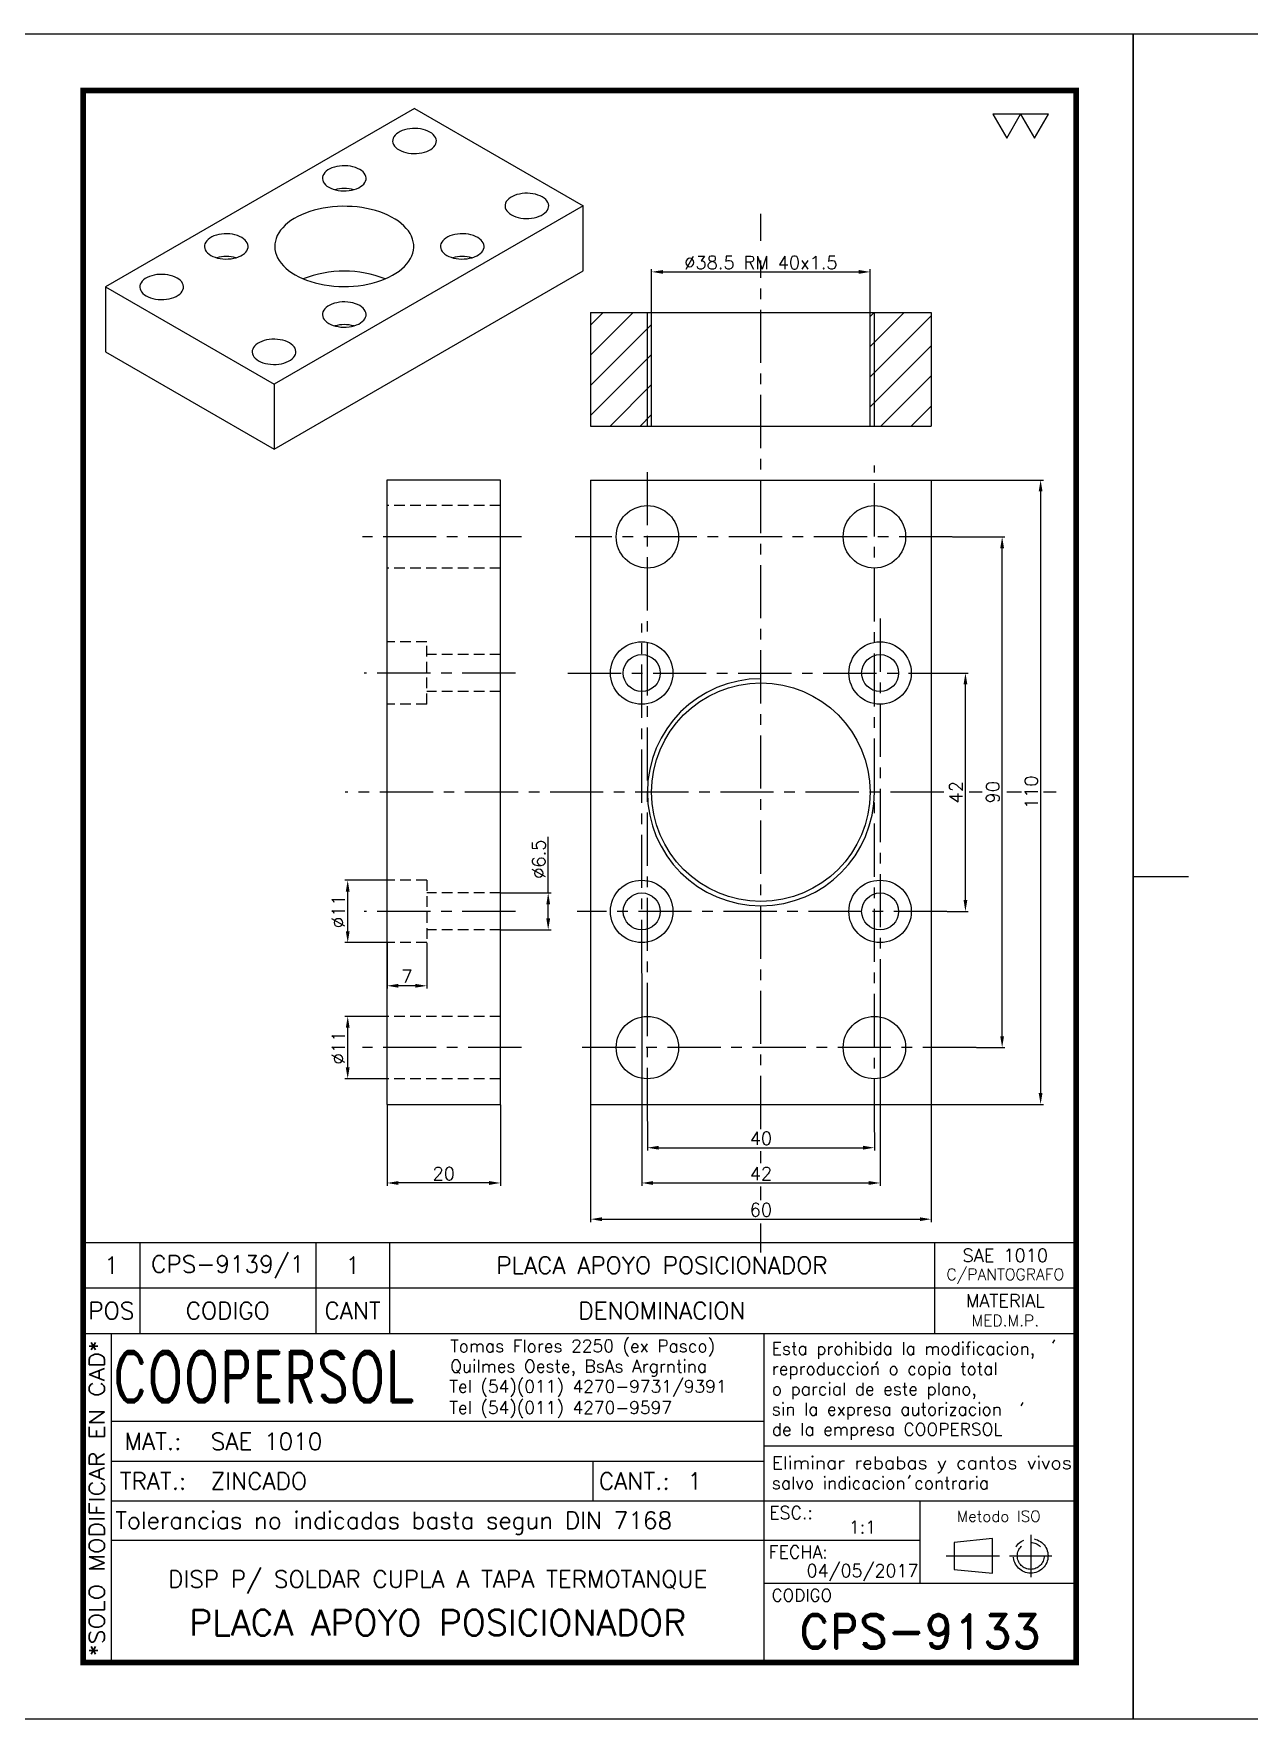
# Model space of a CAD drawing. Extents: x -13768 to 18086, y -10615 to 1188.
# Drawn here: x 2116.3 to 2330.5, y 891 to 1188 of the extents above; entities that cross this region are included whole.
import ezdxf
from ezdxf.enums import TextEntityAlignment as Align

# ---------------------------------------------------------------- set-up
doc = ezdxf.new("R2010")
doc.units = 0
doc.header["$LTSCALE"] = 7.5
doc.header["$MEASUREMENT"] = 0
doc.linetypes.add('CENTER', pattern=[2, 1.25, -0.25, 0.25, -0.25])
doc.linetypes.add('HIDDEN', pattern=[0.375, 0.25, -0.125])
doc.layers.get('0').update_dxf_attribs({"linetype": 'CONTINUOUS'})
doc.layers.get('DEFPOINTS').update_dxf_attribs({"linetype": 'CONTINUOUS'})
for name, color, linetype in [('1', 1, 'CENTER'), ('CL', 1, 'CENTER'), ('CO', 3, 'CONTINUOUS'), ('FI', 1, 'CONTINUOUS'), ('OC', 1, 'HIDDEN'), ('RY', 5, 'CONTINUOUS')]:
    doc.layers.add(name, color=color, linetype=linetype)
doc.styles.add('ROMAND', font='ROMAND')
doc.styles.add('ROMANS', font='ROMANS.SHX')
doc.dimstyles.new('1', dxfattribs={"dimtxt": 2.3, "dimasz": 2, "dimexe": 0.5, "dimexo": 0.0625, "dimgap": 0.5, "dimtad": 1, "dimdec": 4, "dimdsep": 46, "dimtxsty": 'ROMANS', "dimcen": -2, "dimclrt": 7, "dimadec": 0, "dimazin": 0, "dimtfac": 0.869565, "dimtdec": 4, "dimtmove": 0, "dimatfit": 3, "dimfxl": 1, "dimtolj": 1, "dimarcsym": 0})

# ---------------------------------------------------------------- blocks, each defined once
blk = doc.blocks.new('A4G')
blk.add_line((0, 148.5), (9.75, 148.5))
blk.add_lwpolyline([(0, 297), (210, 297), (210, 0), (0, 0)], close=True)
at = {"const_width": 1}
blk.add_lwpolyline([(25, 287), (200, 287), (200, 10), (25, 10)], close=True, dxfattribs=at)
blk = doc.blocks.new('COOPERSOLROT-02')
for p, q in [((0, 58), (175, 58)), ((0, 0), (0, 58)), ((5, 0), (5, 58)), ((120, 0), (120, 58)), ((175, 0), (175, 58)), ((5, 42.5), (120, 42.5)), ((120, 38.19), (175, 38.19)), ((5, 35.5), (120, 35.5)), ((89.89, 28.5), (89.89, 35.5)), ((5, 28.5), (175, 28.5)), ((147.5, 14), (147.5, 28.5)), ((147.5, 21.5), (5, 21.5)), ((120, 14), (175, 14)), ((0, 0), (175, 0))]:
    blk.add_line(p, q)
at = {"color": 1, "linetype": 'CENTER'}
blk.add_line((166.98, 22.51), (166.98, 15.06), dxfattribs=at)
for points in [[(152.09, 18.79), (161.93, 18.79)], [(163.26, 18.79), (170.71, 18.79)]]:
    blk.add_lwpolyline(points, dxfattribs=at)
at = {"layer": '1'}
for points in [[(170.85, 56.26), (171.21, 56.85)], [(139.66, 52.43), (140.02, 53.02)], [(165.28, 45.22), (165.64, 45.81)], [(145.46, 32.42), (145.82, 33.01)]]:
    blk.add_lwpolyline(points, dxfattribs=at)
blk.add_lwpolyline([(160.25, 18.79), (160.25, 21.83), (153.47, 21.16), (153.47, 16.41), (160.25, 15.74)], close=True, dxfattribs=at)
for radius in [3.05, 2.37]:
    blk.add_circle((166.98, 18.79), radius, dxfattribs=at)
at = {"style": 'ROMANS', "width": 0.996387}
blk.add_text('*SOLO MODIFICAR EN CAD*', height=2.7, rotation=90, dxfattribs=at).set_placement((3.77, 1.09), (3.77, 56.81), align=Align.FIT)
at = {"style": 'ROMAND', "width": 0.75}
blk.add_text('COOPERSOL', height=9, dxfattribs=at).set_placement((5.26, 45.85))
at = {"style": 'ROMANS'}
for s, p in [('MAT.:', (7.32, 37.47)), ('TRAT.:', (6.5, 30.47)), ('CANT.:', (90.89, 30.47)), ('Tolerancias no indicadas basta segun DIN 7168', (5.7, 23.56))]:
    blk.add_text(s, height=3, dxfattribs=at).set_placement(p)
for tag, height, style, p in [('CONJUNTO', 2.3, 'ROMANS', (62.5, 17.5)), ('SUBCONJUNTO', 3, 'ROMANS', (62.5, 11.5)), ('DENOMINACION', 4.5, 'ROMANS', (62.5, 4.75)), ('COD-PLA', 6, 'ROMAND', (147.5, 5.5))]:
    blk.add_attdef(tag, text='', height=height, dxfattribs=dict(style=style)).set_placement(p, align=Align.MIDDLE)
at = {"layer": '1', "style": 'ROMANS'}
for s, height, p in [('Tomas Flores 2250 (ex Pasco)', 2.2, (64.69, 54.68)), ('Esta prohibida la modificacion,', 2.2, (121.36, 54.23)), ('Quilmes Oeste, BsAs Argrntina', 2.2, (64.69, 51.12)), ('reproduccion o copia total', 2.2, (121.36, 50.67)), ('Tel (54)(011) 4270-9731/9391', 2.2, (64.55, 47.56)), ('o parcial de este plano,', 2.2, (121.36, 47.11)), ('Tel (54)(011) 4270-9597', 2.2, (64.55, 43.83)), ('sin la expresa autorizacion ', 2.2, (121.36, 43.55)), ('de la empresa COOPERSOL', 2.2, (121.36, 39.99)), ('salvo indicacion contraria', 2.2, (121.36, 30.54)), ('ESC.:', 2.25, (120.89, 25.29)), ('FECHA:', 2.25, (120.81, 18.36)), ('CODIGO', 2.16, (121.33, 10.78))]:
    blk.add_text(s, height=height, dxfattribs=at).set_placement(p)
at = {"layer": '1', "style": 'ROMANS', "width": 0.96139}
blk.add_text('Eliminar rebabas y cantos vivos', height=2.2, dxfattribs=at).set_placement((121.34, 34.1), (174.21, 34.1), align=Align.FIT)
at = {"layer": '1', "style": 'ROMANS'}
blk.add_text('Metodo ISO', height=1.948, dxfattribs=at).set_placement((161.34, 25.77), align=Align.MIDDLE)
for tag, p in [('MAT', (22.51, 37.47)), ('TRAT', (22.51, 30.47)), ('CANT', (106.49, 30.47))]:
    blk.add_attdef(tag, p, '', height=3, dxfattribs=at)
for tag, p in [('ESC', (137.33, 22.73)), ('FECHA', (137.33, 15.06))]:
    blk.add_attdef(tag, text='', height=2.25, dxfattribs=at).set_placement(p, align=Align.CENTER)
blk = doc.blocks.new('*D14')
at = {"layer": 'CO', "color": 0, "lineweight": -2}
for p, q in [((2277.41, 1075.35), (2280.97, 1075.35)), ((2280.47, 1035.35), (2280.47, 1073.35)), ((2277.28, 1033.35), (2280.97, 1033.35))]:
    blk.add_line(p, q, dxfattribs=at)
at = {"layer": 'CO', "color": 0}
for points in [[(2280.14, 1073.35), (2280.81, 1073.35), (2280.47, 1075.35)], [(2280.14, 1035.35), (2280.81, 1035.35), (2280.47, 1033.35)]]:
    blk.add_solid(points, dxfattribs=at)
at = {"layer": 'DEFPOINTS', "color": 0}
for p in [(2277.35, 1075.35), (2280.47, 1075.35), (2277.22, 1033.35)]:
    blk.add_point(p, dxfattribs=at)
at = {"layer": 'CO', "color": 7, "insert": (2278.82, 1054.35), "char_height": 2.3, "attachment_point": 5, "rotation": 90, "style": 'ROMANS'}
blk.add_mtext('\\A1;42', dxfattribs=at)
blk = doc.blocks.new('*D15')
at = {"layer": 'CO', "color": 0, "lineweight": -2}
for p, q in [((2278.22, 1099.35), (2287.44, 1099.35)), ((2286.94, 1011.35), (2286.94, 1097.35)), ((2282.41, 1009.35), (2287.44, 1009.35))]:
    blk.add_line(p, q, dxfattribs=at)
at = {"layer": 'CO', "color": 0}
for points in [[(2286.61, 1097.35), (2287.27, 1097.35), (2286.94, 1099.35)], [(2286.61, 1011.35), (2287.27, 1011.35), (2286.94, 1009.35)]]:
    blk.add_solid(points, dxfattribs=at)
at = {"layer": 'DEFPOINTS', "color": 0}
for p in [(2278.16, 1099.35), (2286.94, 1099.35), (2282.35, 1009.35)]:
    blk.add_point(p, dxfattribs=at)
at = {"layer": 'CO', "color": 7, "insert": (2285.29, 1054.35), "char_height": 2.3, "attachment_point": 5, "rotation": 90, "style": 'ROMANS'}
blk.add_mtext('\\A1;90', dxfattribs=at)
blk = doc.blocks.new('*D16')
at = {"layer": 'CO', "color": 0, "lineweight": -2}
for p, q in [((2274.5, 1109.35), (2294.22, 1109.35)), ((2293.72, 1107.35), (2293.72, 1001.35)), ((2274.5, 999.35), (2294.22, 999.35))]:
    blk.add_line(p, q, dxfattribs=at)
at = {"layer": 'CO', "color": 0}
for points in [[(2293.38, 1107.35), (2294.05, 1107.35), (2293.72, 1109.35)], [(2293.38, 1001.35), (2294.05, 1001.35), (2293.72, 999.35)]]:
    blk.add_solid(points, dxfattribs=at)
at = {"layer": 'DEFPOINTS', "color": 0}
for p in [(2274.44, 1109.35), (2274.44, 999.35), (2293.72, 999.35)]:
    blk.add_point(p, dxfattribs=at)
at = {"layer": 'CO', "color": 7, "insert": (2292.07, 1054.35), "char_height": 2.3, "attachment_point": 5, "rotation": 90, "style": 'ROMANS'}
blk.add_mtext('\\A1;110', dxfattribs=at)
blk = doc.blocks.new('*D17')
at = {"layer": 'CO', "color": 0, "lineweight": -2}
for p, q in [((2224.44, 996.33), (2224.44, 991.21)), ((2264.44, 994.37), (2264.44, 991.21)), ((2226.44, 991.71), (2262.44, 991.71))]:
    blk.add_line(p, q, dxfattribs=at)
at = {"layer": 'CO', "color": 0}
for points in [[(2226.44, 992.05), (2226.44, 991.38), (2224.44, 991.71)], [(2262.44, 992.05), (2262.44, 991.38), (2264.44, 991.71)]]:
    blk.add_solid(points, dxfattribs=at)
at = {"layer": 'DEFPOINTS', "color": 0}
for p in [(2224.44, 996.39), (2264.44, 994.44), (2264.44, 991.71)]:
    blk.add_point(p, dxfattribs=at)
at = {"layer": 'CO', "color": 7, "insert": (2244.44, 993.36), "char_height": 2.3, "attachment_point": 5, "style": 'ROMANS'}
blk.add_mtext('\\A1;40', dxfattribs=at)
blk = doc.blocks.new('*D18')
at = {"layer": 'CO', "color": 0, "lineweight": -2}
for p, q in [((2223.44, 1022.41), (2223.44, 985)), ((2265.44, 1022.41), (2265.44, 985)), ((2225.44, 985.5), (2263.44, 985.5))]:
    blk.add_line(p, q, dxfattribs=at)
at = {"layer": 'CO', "color": 0}
for points in [[(2225.44, 985.83), (2225.44, 985.16), (2223.44, 985.5)], [(2263.44, 985.83), (2263.44, 985.16), (2265.44, 985.5)]]:
    blk.add_solid(points, dxfattribs=at)
at = {"layer": 'DEFPOINTS', "color": 0}
for p in [(2223.44, 1022.48), (2265.44, 1022.48), (2265.44, 985.5)]:
    blk.add_point(p, dxfattribs=at)
at = {"layer": 'CO', "color": 7, "insert": (2244.44, 987.15), "char_height": 2.3, "attachment_point": 5, "style": 'ROMANS'}
blk.add_mtext('\\A1;42', dxfattribs=at)
blk = doc.blocks.new('*D19')
at = {"layer": 'CO', "color": 0, "lineweight": -2}
for p, q in [((2214.44, 999.29), (2214.44, 978.62)), ((2274.44, 999.29), (2274.44, 978.62)), ((2216.44, 979.12), (2272.44, 979.12))]:
    blk.add_line(p, q, dxfattribs=at)
at = {"layer": 'CO', "color": 0}
for points in [[(2216.44, 979.45), (2216.44, 978.78), (2214.44, 979.12)], [(2272.44, 979.45), (2272.44, 978.78), (2274.44, 979.12)]]:
    blk.add_solid(points, dxfattribs=at)
at = {"layer": 'DEFPOINTS', "color": 0}
for p in [(2214.44, 999.35), (2274.44, 999.35), (2274.44, 979.12)]:
    blk.add_point(p, dxfattribs=at)
at = {"layer": 'CO', "color": 7, "insert": (2244.44, 980.77), "char_height": 2.3, "attachment_point": 5, "style": 'ROMANS'}
blk.add_mtext('\\A1;60', dxfattribs=at)
blk = doc.blocks.new('*D20')
at = {"layer": 'CO', "color": 0, "lineweight": -2}
for p, q in [((2178.56, 999.29), (2178.56, 985)), ((2198.56, 999.29), (2198.56, 985)), ((2196.56, 985.5), (2180.56, 985.5))]:
    blk.add_line(p, q, dxfattribs=at)
at = {"layer": 'CO', "color": 0}
for points in [[(2180.56, 985.83), (2180.56, 985.16), (2178.56, 985.5)], [(2196.56, 985.83), (2196.56, 985.16), (2198.56, 985.5)]]:
    blk.add_solid(points, dxfattribs=at)
at = {"layer": 'DEFPOINTS', "color": 0}
for p in [(2178.56, 999.35), (2198.56, 999.35), (2178.56, 985.5)]:
    blk.add_point(p, dxfattribs=at)
at = {"layer": 'CO', "color": 7, "insert": (2188.56, 987.15), "char_height": 2.3, "attachment_point": 5, "style": 'ROMANS'}
blk.add_mtext('\\A1;20', dxfattribs=at)
blk = doc.blocks.new('*D21')
at = {"layer": 'CO', "color": 0, "lineweight": -2}
for p, q in [((2178.56, 1027.79), (2178.56, 1019.74)), ((2185.56, 1027.79), (2185.56, 1019.74)), ((2183.56, 1020.24), (2180.56, 1020.24))]:
    blk.add_line(p, q, dxfattribs=at)
at = {"layer": 'CO', "color": 0}
for points in [[(2180.56, 1020.58), (2180.56, 1019.91), (2178.56, 1020.24)], [(2183.56, 1020.58), (2183.56, 1019.91), (2185.56, 1020.24)]]:
    blk.add_solid(points, dxfattribs=at)
at = {"layer": 'DEFPOINTS', "color": 0}
for p in [(2178.56, 1027.85), (2185.56, 1027.85), (2178.56, 1020.24)]:
    blk.add_point(p, dxfattribs=at)
at = {"layer": 'CO', "color": 7, "insert": (2182.06, 1021.89), "char_height": 2.3, "attachment_point": 5, "style": 'ROMANS'}
blk.add_mtext('\\A1;7', dxfattribs=at)
blk = doc.blocks.new('*D22')
at = {"layer": 'CO', "color": 0, "lineweight": -2}
for p, q in [((2178.49, 1038.85), (2171.14, 1038.85)), ((2171.64, 1029.85), (2171.64, 1036.85)), ((2178.49, 1027.85), (2171.14, 1027.85))]:
    blk.add_line(p, q, dxfattribs=at)
at = {"layer": 'CO', "color": 0}
for points in [[(2171.3, 1036.85), (2171.97, 1036.85), (2171.64, 1038.85)], [(2171.3, 1029.85), (2171.97, 1029.85), (2171.64, 1027.85)]]:
    blk.add_solid(points, dxfattribs=at)
at = {"layer": 'DEFPOINTS', "color": 0}
for p in [(2171.64, 1038.85), (2178.56, 1038.85), (2178.56, 1027.85)]:
    blk.add_point(p, dxfattribs=at)
at = {"layer": 'CO', "color": 7, "insert": (2169.99, 1033.35), "char_height": 2.3, "attachment_point": 5, "rotation": 90, "style": 'ROMANS'}
blk.add_mtext('\\A1;%%C11', dxfattribs=at)
blk = doc.blocks.new('*D23')
at = {"layer": 'CO', "color": 0, "lineweight": -2}
for p, q in [((2206.96, 1036.6), (2206.96, 1046.5)), ((2198.62, 1036.6), (2207.46, 1036.6)), ((2206.96, 1032.1), (2206.96, 1034.6)), ((2198.62, 1030.1), (2207.46, 1030.1))]:
    blk.add_line(p, q, dxfattribs=at)
at = {"layer": 'CO', "color": 0}
for points in [[(2206.63, 1034.6), (2207.3, 1034.6), (2206.96, 1036.6)], [(2206.63, 1032.1), (2207.3, 1032.1), (2206.96, 1030.1)]]:
    blk.add_solid(points, dxfattribs=at)
at = {"layer": 'DEFPOINTS', "color": 0}
for p in [(2198.56, 1036.6), (2206.96, 1036.6), (2198.56, 1030.1)]:
    blk.add_point(p, dxfattribs=at)
at = {"layer": 'CO', "color": 7, "insert": (2205.31, 1042.55), "char_height": 2.3, "attachment_point": 5, "rotation": 90, "style": 'ROMANS'}
blk.add_mtext('\\A1;%%C6.5', dxfattribs=at)
blk = doc.blocks.new('*D24')
at = {"layer": 'CO', "color": 0, "lineweight": -2}
for p, q in [((2178.49, 1014.85), (2171.14, 1014.85)), ((2171.64, 1005.85), (2171.64, 1012.85)), ((2178.49, 1003.85), (2171.14, 1003.85))]:
    blk.add_line(p, q, dxfattribs=at)
at = {"layer": 'CO', "color": 0}
for points in [[(2171.3, 1012.85), (2171.97, 1012.85), (2171.64, 1014.85)], [(2171.3, 1005.85), (2171.97, 1005.85), (2171.64, 1003.85)]]:
    blk.add_solid(points, dxfattribs=at)
at = {"layer": 'DEFPOINTS', "color": 0}
for p in [(2171.64, 1014.85), (2178.56, 1014.85), (2178.56, 1003.85)]:
    blk.add_point(p, dxfattribs=at)
at = {"layer": 'CO', "color": 7, "insert": (2169.99, 1009.35), "char_height": 2.3, "attachment_point": 5, "rotation": 90, "style": 'ROMANS'}
blk.add_mtext('\\A1;%%C11', dxfattribs=at)
blk = doc.blocks.new('*D25')
at = {"layer": 'CO', "color": 0, "lineweight": -2}
for p, q in [((2225.19, 1138.92), (2225.19, 1146.53)), ((2263.69, 1138.92), (2263.69, 1146.53)), ((2227.19, 1146.03), (2261.69, 1146.03))]:
    blk.add_line(p, q, dxfattribs=at)
at = {"layer": 'CO', "color": 0}
for points in [[(2227.19, 1146.36), (2227.19, 1145.7), (2225.19, 1146.03)], [(2261.69, 1146.36), (2261.69, 1145.7), (2263.69, 1146.03)]]:
    blk.add_solid(points, dxfattribs=at)
at = {"layer": 'DEFPOINTS', "color": 0}
for p in [(2263.69, 1146.03), (2225.19, 1138.86), (2263.69, 1138.86)]:
    blk.add_point(p, dxfattribs=at)
at = {"layer": 'CO', "color": 7, "insert": (2244.44, 1147.68), "char_height": 2.3, "attachment_point": 5, "style": 'ROMANS'}
blk.add_mtext('\\A1;%%C38.5 RM 40x1.5', dxfattribs=at)
blk = doc.blocks.new('LISPIE')
blk.add_line((0, 0), (0, 8))
at = {"layer": 'FI', "color": 7}
for p, q in [((0, 8), (175, 8)), ((10, 8), (10, 0)), ((41, 8), (41, 0)), ((54, 8), (54, 0)), ((150, 8), (150, 0))]:
    blk.add_line(p, q, dxfattribs=at)
at = {"style": 'ROMANS'}
for tag, height, p in [('MATERIAL', 2.3, (162.5, 5.75)), ('POS', 3, (5, 4)), ('CODIGO', 3, (25.5, 4)), ('CANT', 3, (47.5, 4)), ('DENOMINACION', 3, (102, 4)), ('MED.M.P.', 2, (162.5, 2.25))]:
    blk.add_attdef(tag, text='', height=height, dxfattribs=at).set_placement(p, align=Align.MIDDLE)

msp = doc.modelspace()

# ---------------------------------------------------------------- hatches: boundary and pattern name
at = {"layer": 'RY'}
h = msp.add_hatch(dxfattribs=at)
h.set_pattern_fill('ANSI31', color=256, scale=30, style=0)
h.set_pattern_definition([(45, (16320.426, -11305.6877), (-2.6516504, 2.6516504), [])])
h.paths.add_polyline_path([(2224.43808, 1138.85943), (2214.43808, 1138.85943), (2214.43808, 1118.85943), (2224.43808, 1118.85943)])
h.paths.add_polyline_path([(2274.43808, 1138.85943), (2264.43808, 1138.85943), (2264.43808, 1118.85943), (2274.43808, 1118.85943)])
h.paths.add_polyline_path([(2264.43808, 1138.85943), (2263.68808, 1138.85943), (2263.68808, 1118.85943), (2264.43808, 1118.85943)])
h.paths.add_polyline_path([(2225.18808, 1138.85943), (2224.43808, 1138.85943), (2224.43808, 1118.85943), (2225.18808, 1118.85943)])

# ---------------------------------------------------------------- linework, layer by layer
for p, q in [((2214.43808, 1138.85943), (2214.43808, 1118.85943)), ((2214.43808, 1138.85943), (2274.43808, 1138.85943)), ((2225.18808, 1118.85943), (2225.18808, 1138.85943)), ((2263.68808, 1118.85943), (2263.68808, 1138.85943)), ((2274.43808, 1138.85943), (2274.43808, 1118.85943)), ((2214.43808, 1118.85943), (2274.43808, 1118.85943)), ((2178.5568, 1109.35096), (2178.5568, 999.35096)), ((2198.5568, 1109.35096), (2178.5568, 1109.35096)), ((2198.5568, 999.35096), (2198.5568, 1109.35096)), ((2214.43808, 1109.35096), (2214.43808, 999.35096)), ((2214.43808, 1109.35096), (2274.43808, 1109.35096)), ((2274.43808, 1109.35096), (2274.43808, 999.35096)), ((2178.5568, 999.35096), (2198.5568, 999.35096)), ((2214.43808, 999.35096), (2274.43808, 999.35096))]:
    msp.add_line(p, q)
for centre, radius in [((2224.43808, 1099.35096), 5.5), ((2264.43808, 1099.35096), 5.5), ((2223.43808, 1075.35096), 5.5), ((2223.43808, 1075.35096), 3.25), ((2265.43808, 1075.35096), 5.5), ((2265.43808, 1075.35096), 3.25), ((2244.43808, 1054.35096), 19.25), ((2223.43808, 1033.35096), 5.5), ((2223.43808, 1033.35096), 3.25), ((2265.43808, 1033.35096), 5.5), ((2265.43808, 1033.35096), 3.25), ((2224.43808, 1009.35096), 5.5), ((2264.43808, 1009.35096), 5.5)]:
    msp.add_circle(centre, radius)
at = {"layer": 'CL'}
for p, q in [((2244.43808, 1151.47928), (2244.43808, 1156.2551)), ((2244.43808, 994.98957), (2244.43808, 1148.01372)), ((2224.43808, 996.39011), (2224.43808, 1111.4585)), ((2264.43808, 994.43635), (2264.43808, 1111.90496)), ((2202.2318, 1099.35096), (2174.25408, 1099.35096)), ((2278.15848, 1099.35096), (2211.69228, 1099.35096)), ((2223.43808, 1022.47596), (2223.43808, 1084.08831)), ((2265.43808, 1084.93147), (2265.43808, 1022.47596)), ((2201.20434, 1075.35096), (2174.56262, 1075.35096)), ((2210.42956, 1075.35096), (2277.34737, 1075.35096)), ((2276.66922, 1054.35096), (2171.19401, 1054.35096)), ((2283.41745, 1054.35096), (2281.10377, 1054.35096)), ((2290.35848, 1054.35096), (2287.75559, 1054.35096)), ((2296.43189, 1054.35096), (2294.21462, 1054.35096)), ((2201.20434, 1033.35096), (2174.56262, 1033.35096)), ((2277.21718, 1033.35096), (2212.06601, 1033.35096)), ((2202.2318, 1009.35096), (2174.25408, 1009.35096)), ((2282.34811, 1009.35096), (2212.65312, 1009.35096)), ((2244.43808, 988.99481), (2244.43808, 991.11061)), ((2244.43808, 982.4711), (2244.43808, 984.88076)), ((2244.43808, 973.26014), (2244.43808, 978.35705))]:
    msp.add_line(p, q, dxfattribs=at)
at = {"layer": 'CO'}
for points in [[(2287.74912, 1169.60654), (2290.19327, 1173.83994), (2285.30497, 1173.83994)], [(2292.63743, 1169.60654), (2295.08158, 1173.83994), (2290.19327, 1173.83994)]]:
    msp.add_lwpolyline(points, close=True, dxfattribs=at)
at = {"layer": 'FI'}
for p, q in [((2183.40358, 1174.80684), (2128.95635, 1143.37513)), ((2183.40358, 1174.80684), (2213.10206, 1157.66227)), ((2213.10206, 1157.66227), (2158.65484, 1126.23056)), ((2213.10206, 1146.2307), (2213.10206, 1157.66227)), ((2158.65484, 1114.79899), (2213.10206, 1146.2307)), ((2128.95635, 1143.37513), (2158.65484, 1126.23056)), ((2128.95635, 1143.37513), (2128.95635, 1131.94356)), ((2224.43808, 1118.85943), (2224.43808, 1138.85943)), ((2264.43808, 1118.85943), (2264.43808, 1138.85943)), ((2128.95635, 1131.94356), (2158.65484, 1114.79899)), ((2158.65484, 1126.23056), (2158.65484, 1114.79899))]:
    msp.add_line(p, q, dxfattribs=at)
at = {"layer": 'FI', "flags": 128}
for points in [[(2180.68121, 1167.5204), (2181.04388, 1167.33582), (2181.44377, 1167.17894), (2181.87456, 1167.05222), (2182.32946, 1166.95768), (2182.8013, 1166.89679), (2183.28264, 1166.87053), (2183.76589, 1166.87929), (2184.24343, 1166.92296), (2184.70772, 1167.00083), (2185.15144, 1167.11167), (2185.5676, 1167.25375), (2185.94963, 1167.42482), (2186.2915, 1167.62218), (2186.58784, 1167.84272), (2186.83395, 1168.08297), (2187.02597, 1168.33912), (2187.16086, 1168.60715), (2187.23649, 1168.88283), (2187.25168, 1169.1618), (2187.20618, 1169.43967), (2187.10071, 1169.71206), (2186.93693, 1169.97467), (2186.71743, 1170.22336), (2186.44567, 1170.45421), (2186.12594, 1170.66357), (2185.76327, 1170.84815), (2185.36339, 1171.00504), (2184.9326, 1171.13175), (2184.47769, 1171.22629), (2184.00585, 1171.28718), (2183.52451, 1171.31345), (2183.04126, 1171.30468), (2182.56372, 1171.26102), (2182.09943, 1171.18315), (2181.65571, 1171.0723), (2181.23955, 1170.93022), (2180.85753, 1170.75915), (2180.51565, 1170.56179), (2180.21932, 1170.34125), (2179.9732, 1170.10101), (2179.78118, 1169.84485), (2179.6463, 1169.57682), (2179.57066, 1169.30115), (2179.55548, 1169.02217), (2179.60098, 1168.7443), (2179.70645, 1168.47191), (2179.87022, 1168.2093), (2180.08972, 1167.96061), (2180.36148, 1167.72977), (2180.68121, 1167.5204)], [(2168.30685, 1160.94832), (2168.66951, 1160.76374), (2169.0694, 1160.60685), (2169.50019, 1160.48014), (2169.95509, 1160.38559), (2170.42693, 1160.32471), (2170.90828, 1160.29844), (2171.39152, 1160.30721), (2171.86906, 1160.35087), (2172.33335, 1160.42874), (2172.77707, 1160.53959), (2173.19323, 1160.68167), (2173.57526, 1160.85274), (2173.91713, 1161.0501), (2174.21347, 1161.27064), (2174.45958, 1161.51088), (2174.6516, 1161.76704), (2174.78649, 1162.03507), (2174.86212, 1162.31074), (2174.87731, 1162.58971), (2174.83181, 1162.86759), (2174.72634, 1163.13998), (2174.56256, 1163.40259), (2174.34306, 1163.65128), (2174.0713, 1163.88212), (2173.75157, 1164.09149), (2173.3889, 1164.27607), (2172.98902, 1164.43295), (2172.55823, 1164.55966), (2172.10332, 1164.65421), (2171.63148, 1164.7151), (2171.15014, 1164.74136), (2170.66689, 1164.7326), (2170.18936, 1164.68893), (2169.72507, 1164.61106), (2169.28134, 1164.50021), (2168.86519, 1164.35814), (2168.48316, 1164.18707), (2168.14128, 1163.98971), (2167.84495, 1163.76916), (2167.59883, 1163.52892), (2167.40682, 1163.27277), (2167.27193, 1163.00474), (2167.19629, 1162.72906), (2167.18111, 1162.45009), (2167.22661, 1162.17222), (2167.33208, 1161.89983), (2167.49585, 1161.63722), (2167.71535, 1161.38853), (2167.98711, 1161.15768), (2168.30685, 1160.94832)], [(2200.4802, 1156.09069), (2200.84287, 1155.90611), (2201.24276, 1155.74922), (2201.67355, 1155.62251), (2202.12845, 1155.52797), (2202.60029, 1155.46708), (2203.08163, 1155.44081), (2203.56488, 1155.44958), (2204.04242, 1155.49324), (2204.50671, 1155.57111), (2204.95043, 1155.68196), (2205.36659, 1155.82404), (2205.74862, 1155.99511), (2206.09049, 1156.19247), (2206.38683, 1156.41301), (2206.63294, 1156.65325), (2206.82496, 1156.90941), (2206.95985, 1157.17744), (2207.03548, 1157.45311), (2207.05067, 1157.73209), (2207.00517, 1158.00996), (2206.8997, 1158.28235), (2206.73592, 1158.54496), (2206.51642, 1158.79365), (2206.24466, 1159.02449), (2205.92493, 1159.23386), (2205.56226, 1159.41844), (2205.16238, 1159.57532), (2204.73159, 1159.70204), (2204.27668, 1159.79658), (2203.80484, 1159.85747), (2203.3235, 1159.88373), (2202.84025, 1159.87497), (2202.36271, 1159.8313), (2201.89842, 1159.75344), (2201.4547, 1159.64259), (2201.03854, 1159.50051), (2200.65651, 1159.32944), (2200.31464, 1159.13208), (2200.01831, 1158.91154), (2199.77219, 1158.67129), (2199.58017, 1158.41514), (2199.44529, 1158.14711), (2199.36965, 1157.87143), (2199.35447, 1157.59246), (2199.39997, 1157.31459), (2199.50543, 1157.0422), (2199.66921, 1156.77959), (2199.88871, 1156.5309), (2200.16047, 1156.30005), (2200.4802, 1156.09069)], [(2162.36715, 1145.5182), (2162.99974, 1145.17793), (2163.67233, 1144.86426), (2164.38157, 1144.57877), (2165.12394, 1144.32286), (2165.89572, 1144.09783), (2166.69307, 1143.90478), (2167.51203, 1143.74468), (2168.34851, 1143.61833), (2169.19835, 1143.52636), (2170.05731, 1143.46922), (2170.92111, 1143.4472), (2171.78544, 1143.46042), (2172.64601, 1143.50879), (2173.49853, 1143.59209), (2174.33874, 1143.7099), (2175.16247, 1143.86163), (2175.9656, 1144.04652), (2176.74414, 1144.26366), (2177.49421, 1144.51196), (2178.21207, 1144.79019), (2178.89415, 1145.09695), (2179.53704, 1145.43073), (2180.13755, 1145.78985), (2180.69268, 1146.17254), (2181.19967, 1146.57687), (2181.65599, 1147.00085), (2182.05937, 1147.44234), (2182.40779, 1147.89917), (2182.69953, 1148.36905), (2182.93313, 1148.84963), (2183.10742, 1149.33853), (2183.22154, 1149.83331), (2183.27491, 1150.33151), (2183.26728, 1150.83063), (2183.19868, 1151.32821), (2183.06946, 1151.82175), (2182.88025, 1152.30879), (2182.63199, 1152.78692), (2182.32594, 1153.25375), (2181.9636, 1153.70696), (2181.54679, 1154.14428), (2181.07758, 1154.56354), (2180.55831, 1154.96264), (2179.99157, 1155.33961), (2179.38017, 1155.69256), (2178.72718, 1156.01974), (2178.03583, 1156.3195), (2177.30957, 1156.59037), (2176.55203, 1156.83099), (2175.76697, 1157.04017), (2174.95831, 1157.21685), (2174.13007, 1157.36016), (2173.28639, 1157.46939), (2172.43146, 1157.54399), (2171.56954, 1157.58359), (2170.70494, 1157.588), (2169.84195, 1157.55718), (2168.98487, 1157.49131), (2168.13798, 1157.39069), (2167.30549, 1157.25584), (2166.49155, 1157.08742), (2165.70022, 1156.88628), (2164.93544, 1156.65341), (2164.20102, 1156.38999), (2163.50061, 1156.09731), (2162.83771, 1155.77684), (2162.21563, 1155.43017), (2161.63745, 1155.05904), (2161.10606, 1154.66528), (2160.6241, 1154.25087), (2160.19399, 1153.81786), (2159.81785, 1153.36842), (2159.49757, 1152.90478), (2159.23474, 1152.42926), (2159.03067, 1151.94421), (2158.88637, 1151.45207), (2158.80257, 1150.95527), (2158.77968, 1150.4563), (2158.81782, 1149.95764), (2158.9168, 1149.46177), (2159.07612, 1148.97117), (2159.29498, 1148.48828), (2159.57231, 1148.01551), (2159.90672, 1147.5552), (2160.29653, 1147.10966), (2160.73982, 1146.68111), (2161.23437, 1146.27167), (2161.77771, 1145.88339), (2162.36715, 1145.5182)], [(2147.51791, 1148.94712), (2147.88058, 1148.76254), (2148.28046, 1148.60565), (2148.71125, 1148.47894), (2149.16615, 1148.38439), (2149.638, 1148.32351), (2150.11934, 1148.29724), (2150.60258, 1148.30601), (2151.08012, 1148.34967), (2151.54441, 1148.42754), (2151.98813, 1148.53839), (2152.40429, 1148.68047), (2152.78632, 1148.85154), (2153.1282, 1149.0489), (2153.42453, 1149.26944), (2153.67064, 1149.50968), (2153.86266, 1149.76584), (2153.99755, 1150.03387), (2154.07318, 1150.30954), (2154.08837, 1150.58851), (2154.04287, 1150.86639), (2153.9374, 1151.13878), (2153.77362, 1151.40139), (2153.55412, 1151.65008), (2153.28236, 1151.88092), (2152.96263, 1152.09029), (2152.59996, 1152.27487), (2152.20008, 1152.43175), (2151.76929, 1152.55846), (2151.31438, 1152.65301), (2150.84254, 1152.7139), (2150.3612, 1152.74016), (2149.87795, 1152.7314), (2149.40042, 1152.68773), (2148.93613, 1152.60986), (2148.4924, 1152.49902), (2148.07625, 1152.35694), (2147.69422, 1152.18587), (2147.35234, 1151.98851), (2147.05601, 1151.76797), (2146.80989, 1151.52772), (2146.61788, 1151.27157), (2146.48299, 1151.00354), (2146.40735, 1150.72786), (2146.39217, 1150.44889), (2146.43767, 1150.17102), (2146.54314, 1149.89863), (2146.70691, 1149.63602), (2146.92641, 1149.38733), (2147.19817, 1149.15648), (2147.51791, 1148.94712)], [(2189.09579, 1148.94712), (2189.45845, 1148.76254), (2189.85834, 1148.60565), (2190.28913, 1148.47894), (2190.74403, 1148.38439), (2191.21587, 1148.32351), (2191.69722, 1148.29724), (2192.18046, 1148.30601), (2192.658, 1148.34967), (2193.12229, 1148.42754), (2193.56601, 1148.53839), (2193.98217, 1148.68047), (2194.3642, 1148.85154), (2194.70607, 1149.0489), (2195.00241, 1149.26944), (2195.24852, 1149.50968), (2195.44054, 1149.76584), (2195.57543, 1150.03387), (2195.65106, 1150.30954), (2195.66625, 1150.58851), (2195.62075, 1150.86639), (2195.51528, 1151.13878), (2195.3515, 1151.40139), (2195.132, 1151.65008), (2194.86024, 1151.88092), (2194.54051, 1152.09029), (2194.17784, 1152.27487), (2193.77796, 1152.43175), (2193.34717, 1152.55846), (2192.89226, 1152.65301), (2192.42042, 1152.7139), (2191.93908, 1152.74016), (2191.45583, 1152.7314), (2190.9783, 1152.68773), (2190.51401, 1152.60986), (2190.07028, 1152.49902), (2189.65413, 1152.35694), (2189.2721, 1152.18587), (2188.93022, 1151.98851), (2188.63389, 1151.76797), (2188.38777, 1151.52772), (2188.19576, 1151.27157), (2188.06087, 1151.00354), (2187.98523, 1150.72786), (2187.97005, 1150.44889), (2188.01555, 1150.17102), (2188.12102, 1149.89863), (2188.28479, 1149.63602), (2188.50429, 1149.38733), (2188.77605, 1149.15648), (2189.09579, 1148.94712)], [(2136.13349, 1141.80355), (2136.49616, 1141.61897), (2136.89604, 1141.46208), (2137.32683, 1141.33537), (2137.78173, 1141.24082), (2138.25358, 1141.17994), (2138.73492, 1141.15367), (2139.21817, 1141.16244), (2139.6957, 1141.2061), (2140.15999, 1141.28397), (2140.60371, 1141.39482), (2141.01987, 1141.5369), (2141.4019, 1141.70797), (2141.74378, 1141.90533), (2142.04011, 1142.12587), (2142.28622, 1142.36611), (2142.47824, 1142.62227), (2142.61313, 1142.8903), (2142.68876, 1143.16597), (2142.70395, 1143.44494), (2142.65845, 1143.72282), (2142.55298, 1143.99521), (2142.3892, 1144.25782), (2142.16971, 1144.50651), (2141.89795, 1144.73735), (2141.57821, 1144.94672), (2141.21554, 1145.1313), (2140.81566, 1145.28818), (2140.38487, 1145.41489), (2139.92996, 1145.50944), (2139.45812, 1145.57033), (2138.97678, 1145.59659), (2138.49353, 1145.58783), (2138.016, 1145.54416), (2137.55171, 1145.46629), (2137.10799, 1145.35544), (2136.69183, 1145.21337), (2136.3098, 1145.0423), (2135.96792, 1144.84494), (2135.67159, 1144.62439), (2135.42547, 1144.38415), (2135.23346, 1144.128), (2135.09857, 1143.85997), (2135.02294, 1143.58429), (2135.00775, 1143.30532), (2135.05325, 1143.02745), (2135.15872, 1142.75506), (2135.32249, 1142.49245), (2135.54199, 1142.24376), (2135.81375, 1142.01291), (2136.13349, 1141.80355)], [(2168.30685, 1136.94592), (2168.66951, 1136.76134), (2169.0694, 1136.60445), (2169.50019, 1136.47774), (2169.95509, 1136.38319), (2170.42693, 1136.32231), (2170.90828, 1136.29604), (2171.39152, 1136.30481), (2171.86906, 1136.34847), (2172.33335, 1136.42634), (2172.77707, 1136.53719), (2173.19323, 1136.67927), (2173.57526, 1136.85034), (2173.91713, 1137.0477), (2174.21347, 1137.26824), (2174.45958, 1137.50848), (2174.6516, 1137.76464), (2174.78649, 1138.03267), (2174.86212, 1138.30834), (2174.87731, 1138.58732), (2174.83181, 1138.86519), (2174.72634, 1139.13758), (2174.56256, 1139.40019), (2174.34306, 1139.64888), (2174.0713, 1139.87972), (2173.75157, 1140.08909), (2173.3889, 1140.27367), (2172.98902, 1140.43055), (2172.55823, 1140.55727), (2172.10332, 1140.65181), (2171.63148, 1140.7127), (2171.15014, 1140.73896), (2170.66689, 1140.7302), (2170.18936, 1140.68653), (2169.72507, 1140.60866), (2169.28134, 1140.49782), (2168.86519, 1140.35574), (2168.48316, 1140.18467), (2168.14128, 1139.98731), (2167.84495, 1139.76677), (2167.59883, 1139.52652), (2167.40682, 1139.27037), (2167.27193, 1139.00234), (2167.19629, 1138.72666), (2167.18111, 1138.44769), (2167.22661, 1138.16982), (2167.33208, 1137.89743), (2167.49585, 1137.63482), (2167.71535, 1137.38613), (2167.98711, 1137.15528), (2168.30685, 1136.94592)], [(2155.93248, 1130.37383), (2156.29515, 1130.18925), (2156.69503, 1130.03237), (2157.12582, 1129.90566), (2157.58072, 1129.81111), (2158.05257, 1129.75022), (2158.53391, 1129.72396), (2159.01716, 1129.73272), (2159.49469, 1129.77639), (2159.95898, 1129.85426), (2160.4027, 1129.9651), (2160.81886, 1130.10718), (2161.20089, 1130.27825), (2161.54277, 1130.47561), (2161.8391, 1130.69616), (2162.08521, 1130.9364), (2162.27723, 1131.19255), (2162.41212, 1131.46058), (2162.48775, 1131.73626), (2162.50294, 1132.01523), (2162.45744, 1132.2931), (2162.35197, 1132.56549), (2162.18819, 1132.8281), (2161.9687, 1133.07679), (2161.69694, 1133.30764), (2161.3772, 1133.517), (2161.01453, 1133.70158), (2160.61465, 1133.85847), (2160.18386, 1133.98518), (2159.72895, 1134.07973), (2159.25711, 1134.14061), (2158.77577, 1134.16688), (2158.29252, 1134.15811), (2157.81499, 1134.11445), (2157.3507, 1134.03658), (2156.90698, 1133.92573), (2156.49082, 1133.78365), (2156.10879, 1133.61258), (2155.76691, 1133.41522), (2155.47058, 1133.19468), (2155.22446, 1132.95444), (2155.03245, 1132.69828), (2154.89756, 1132.43025), (2154.82192, 1132.15458), (2154.80674, 1131.87561), (2154.85224, 1131.59773), (2154.95771, 1131.32534), (2155.12148, 1131.06273), (2155.34098, 1130.81404), (2155.61274, 1130.5832), (2155.93248, 1130.37383)]]:
    msp.add_lwpolyline(points, dxfattribs=at)
at = {"layer": 'FI'}
for centre, radius, start, end in [((2171.02921, 1154.34204), 6.40103, 74.8083645, 105.1916355), ((2150.24027, 1142.34084), 6.40103, 74.8083645, 105.1916355), ((2191.81815, 1142.34084), 6.40103, 74.8083645, 105.1916355), ((2171.02921, 1126.59912), 19.58082, 68.3841238, 111.6158762), ((2171.02921, 1130.33964), 6.40103, 74.8083645, 105.1916355), ((2244.43808, 1054.35096), 20, 90, 0)]:
    msp.add_arc(centre, radius, start, end, dxfattribs=at)
at = {"layer": 'OC'}
for p, q in [((2198.5568, 1104.85096), (2178.5568, 1104.85096)), ((2198.5568, 1093.85096), (2178.5568, 1093.85096)), ((2185.5568, 1080.85096), (2178.5568, 1080.85096)), ((2185.5568, 1069.85096), (2185.5568, 1080.85096)), ((2198.5568, 1078.60096), (2185.5568, 1078.60096)), ((2185.5568, 1069.85096), (2178.5568, 1069.85096)), ((2198.5568, 1072.10096), (2185.5568, 1072.10096)), ((2185.5568, 1038.85096), (2178.5568, 1038.85096)), ((2185.5568, 1038.85096), (2185.5568, 1027.85096)), ((2198.5568, 1036.60096), (2185.5568, 1036.60096)), ((2185.5568, 1027.85096), (2178.5568, 1027.85096)), ((2198.5568, 1030.10096), (2185.5568, 1030.10096)), ((2198.5568, 1014.85096), (2178.5568, 1014.85096)), ((2198.5568, 1003.85096), (2178.5568, 1003.85096))]:
    msp.add_line(p, q, dxfattribs=at)

# ---------------------------------------------------------------- block references
for p in [(2100, 891), (2310, 891)]:
    msp.add_blockref('A4G', p)
for p, values in [((2125, 967), {'POS': '1', 'DENOMINACION': 'PLACA APOYO POSICIONADOR', 'CANT': '1', 'CODIGO': 'CPS-9139/1', 'MED.M.P.': 'C/PANTOGRAFO', 'MATERIAL': 'SAE 1010'}), ((2125, 959), {'POS': 'POS', 'DENOMINACION': 'DENOMINACION', 'CANT': 'CANT', 'CODIGO': 'CODIGO', 'MED.M.P.': 'MED.M.P.', 'MATERIAL': 'MATERIAL'})]:
    msp.add_blockref('LISPIE', p).add_auto_attribs(values)
ref = msp.add_blockref('COOPERSOLROT-02', (2125, 901))
ref.add_attrib('COD-PLA', 'CPS-9133', dxfattribs={"height": 6, "style": 'ROMAND'}).set_placement((2272.5, 906.5), align=Align.MIDDLE)
ref.add_attrib('FECHA', '04/05/2017', dxfattribs={"layer": '1', "height": 2.25, "style": 'ROMANS'}).set_placement((2262.33468, 916.061), align=Align.CENTER)
ref.add_attrib('MAT', 'SAE 1010', (2147.50529, 938.46815), dxfattribs={"layer": '1', "height": 3, "style": 'ROMANS'})
ref.add_attrib('TRAT', 'ZINCADO', (2147.50529, 931.46815), dxfattribs={"layer": '1', "height": 3, "style": 'ROMANS'})
ref.add_attrib('ESC', '1:1', dxfattribs={"layer": '1', "height": 2.25, "style": 'ROMANS'}).set_placement((2262.33468, 923.72855), align=Align.CENTER)
ref.add_attrib('CANT', '1', (2231.49059, 931.46815), dxfattribs={"layer": '1', "height": 3, "style": 'ROMANS'})
ref.add_attrib('DENOMINACION', 'PLACA APOYO POSICIONADOR', dxfattribs={"height": 4.5, "style": 'ROMANS'}).set_placement((2187.5, 908.03781), align=Align.MIDDLE)
ref.add_attrib('SUBCONJUNTO', 'DISP P/ SOLDAR CUPLA A TAPA TERMOTANQUE', dxfattribs={"height": 3, "style": 'ROMANS'}).set_placement((2187.5, 915.47785), align=Align.MIDDLE)

# ---------------------------------------------------------------- dimensions: what is measured, and where the dimension line sits
at = {"layer": 'CO'}
dim = msp.add_linear_dim(base=(2263.68808, 1146.02849), p1=(2225.18808, 1138.85943), p2=(2263.68808, 1138.85943), text='%%C<> RM 40x1.5', dimstyle='1', dxfattribs=at)
dim.commit()
dim.dimension.update_dxf_attribs({"geometry": '*D25', "text_midpoint": (2244.43808, 1147.67849)})
for base, p1, p2, picture, middle in [((2293.71547, 999.35096), (2274.43808, 1109.35096), (2274.43808, 999.35096), '*D16', (2292.06547, 1054.35096)), ((2286.94139, 1099.35096), (2282.34811, 1009.35096), (2278.15848, 1099.35096), '*D15', (2285.29139, 1054.35096)), ((2280.47434, 1075.35096), (2277.21718, 1033.35096), (2277.34737, 1075.35096), '*D14', (2278.82434, 1054.35096))]:
    dim = msp.add_linear_dim(base=base, p1=p1, p2=p2, angle=90, dimstyle='1', dxfattribs=at)
    dim.commit()
    dim.dimension.update_dxf_attribs({"geometry": picture, "text_midpoint": middle})
for base, p1, p2, picture, middle in [((2206.96332, 1036.60096), (2198.5568, 1030.10096), (2198.5568, 1036.60096), '*D23', (2205.31332, 1042.55096)), ((2171.63755, 1038.85096), (2178.5568, 1027.85096), (2178.5568, 1038.85096), '*D22', (2169.98755, 1033.35096)), ((2171.63755, 1014.85096), (2178.5568, 1003.85096), (2178.5568, 1014.85096), '*D24', (2169.98755, 1009.35096))]:
    dim = msp.add_linear_dim(base=base, p1=p1, p2=p2, angle=90, text='%%C<>', dimstyle='1', dxfattribs=at)
    dim.commit()
    dim.dimension.update_dxf_attribs({"geometry": picture, "text_midpoint": middle})
for base, p1, p2, picture, middle in [((2178.5568, 1020.24326), (2185.5568, 1027.85096), (2178.5568, 1027.85096), '*D21', (2182.0568, 1021.89326)), ((2265.43808, 985.4957), (2223.43808, 1022.47596), (2265.43808, 1022.47596), '*D18', (2244.43808, 987.1457)), ((2178.5568, 985.4957), (2198.5568, 999.35096), (2178.5568, 999.35096), '*D20', (2188.5568, 987.1457)), ((2274.43808, 979.1181), (2214.43808, 999.35096), (2274.43808, 999.35096), '*D19', (2244.43808, 980.7681)), ((2264.43808, 991.71231), (2224.43808, 996.39011), (2264.43808, 994.43635), '*D17', (2244.43808, 993.36231))]:
    dim = msp.add_linear_dim(base=base, p1=p1, p2=p2, dimstyle='1', dxfattribs=at)
    dim.commit()
    dim.dimension.update_dxf_attribs({"geometry": picture, "text_midpoint": middle})

doc.saveas('drawing.dxf')
